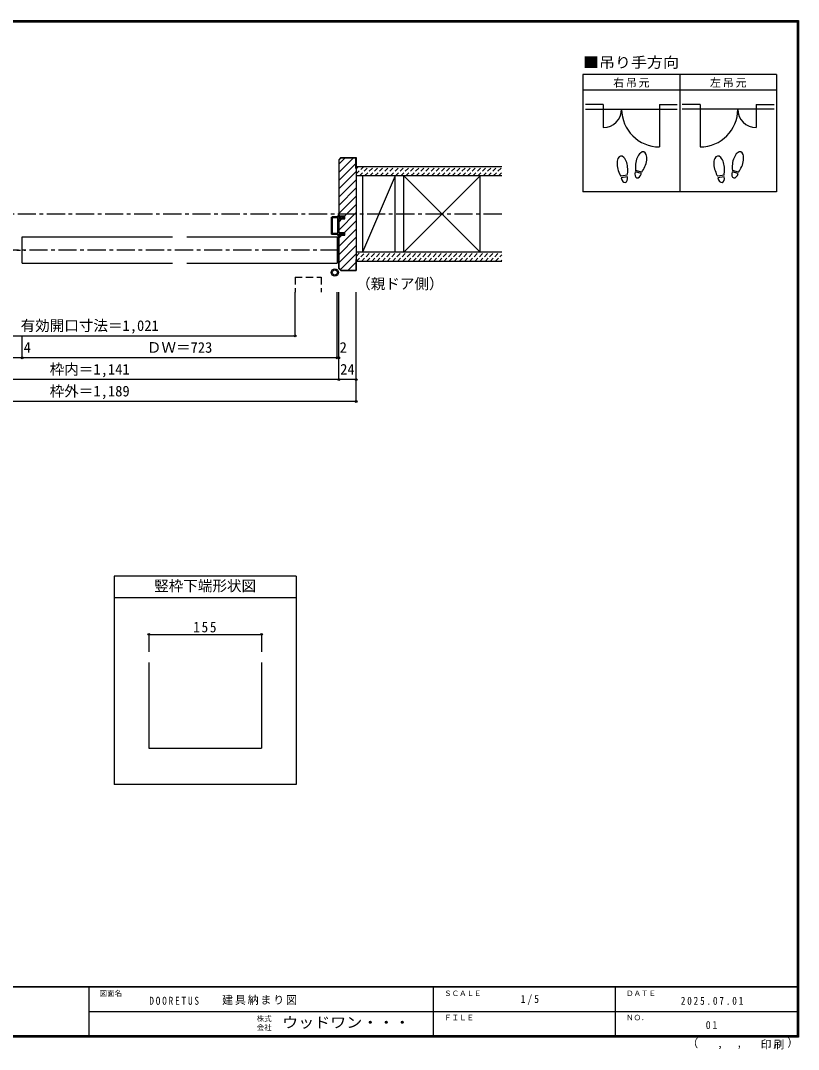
# Model space of a CAD drawing. Units: millimetres at full size, sheet at 1:5; details may follow other scales. Extents: x -973 to 977, y -718 to 696.
# Drawn here: x -92 to 977, y -718 to 696 of the extents above; entities that cross this region are included whole.
import ezdxf
from ezdxf.enums import TextEntityAlignment as Align

# ---------------------------------------------------------------- set-up
doc = ezdxf.new("R2010")
doc.units = ezdxf.units.MM
doc.header["$LTSCALE"] = 5
doc.header["$PDMODE"] = 32
doc.header["$PDSIZE"] = 2.5
for name, pattern in [('CHAIN1', [8, 5, -1, 1, -1]), ('DASHED1', [1.8, 1.2, -0.6]), ('DASHED2', [3, 2, -1])]:
    doc.linetypes.add(name, pattern=pattern)
for name, color, linetype in [('0-0_補助線', 7, 'Continuous'), ('0-1_通り芯', 4, 'CHAIN1'), ('0-2_柱', 3, 'Continuous'), ('0-3_仕上げ', 2, 'Continuous'), ('0-4_枠', 3, 'Continuous'), ('0-6_扉', 6, 'Continuous'), ('0-7_金物', 7, 'Continuous'), ('0-8_戸当り', 3, 'Continuous'), ('0-A_文字', 3, 'Continuous'), ('0-B_寸法', 4, 'Continuous'), ('0-C_ハッチ', 4, 'DASHED1'), ('F-0_補助線', 7, 'Continuous'), ('F-1_枠', 6, 'Continuous'), ('F-A_文字', 7, 'Continuous')]:
    doc.layers.add(name, color=color, linetype=linetype)
doc.styles.add('ＭＳ ゴシック', font='')
doc.styles.get('ＭＳ ゴシック').set_extended_font_data('MS Gothic')

# ---------------------------------------------------------------- blocks, each defined once
blk = doc.blocks.new('01')
at = {"layer": '0-0_補助線'}
for p, q in [((-14.5, 0.346), (-14.5, -0.449)), ((-14.3, 0.346), (-14.3, -0.449)), ((-12.045, -0.049), (-14.178, 0.444)), ((-12, 0.146), (-14.133, 0.639)), ((-11.475, 5.146), (-12.298, 4.504)), ((-12.175, 4.146), (-11.475, 4.146)), ((-12.045, -0.049), (-11.993, 0.145)), ((-11.475, 0.146), (-12, 0.146)), ((-11.475, 7.146), (-11.475, 5.146)), ((-11.475, 4.146), (-11.475, 0.146)), ((-10.68, 7.55), (-9.257, 6.508)), ((-9.375, 6.146), (-10.075, 6.146)), ((-10.075, 3.146), (-10.075, 6.146)), ((-10.075, 3.146), (-9.252, 2.504)), ((-9.375, 2.146), (-10.075, 2.146)), ((-10.075, 0.146), (-10.075, 2.146)), ((-10.075, 0.146), (10.075, 0.146)), ((10.075, 3.146), (9.252, 2.504)), ((10.68, 7.55), (9.257, 6.508)), ((9.375, 6.146), (10.075, 6.146)), ((9.375, 2.146), (10.075, 2.146)), ((10.075, 3.146), (10.075, 6.146)), ((10.075, 0.146), (10.075, 2.146)), ((11.475, 7.146), (11.475, 5.146)), ((11.475, 5.146), (12.298, 4.504)), ((12.175, 4.146), (11.475, 4.146)), ((11.475, 4.146), (11.475, 0.146)), ((11.475, 0.146), (12, 0.146)), ((12.045, -0.049), (11.993, 0.145)), ((12, 0.146), (14.133, 0.639)), ((12.045, -0.049), (14.178, 0.444)), ((14.3, 0.346), (14.3, -0.449)), ((14.5, 0.346), (14.5, -0.449)), ((-14.265, -0.741), (-12.235, -1.196)), ((-14.222, -0.546), (-12.191, -1.001)), ((-12, -1.488), (-12, -8.854)), ((-11.8, -1.488), (-11.8, -8.854)), ((-11, -9.654), (11, -9.654)), ((11, -9.854), (-11, -9.854)), ((-10.6, -1.554), (-10.6, -8.154)), ((-10.3, -1.254), (10.3, -1.254)), ((-10.3, -8.454), (10.3, -8.454)), ((10.6, -1.554), (10.6, -8.154)), ((11.8, -1.488), (11.8, -8.854)), ((12, -1.488), (12, -8.854)), ((14.222, -0.546), (12.191, -1.001)), ((14.265, -0.741), (12.235, -1.196))]:
    blk.add_line(p, q, dxfattribs=at)
for centre, radius, start, end in [((-14.2, 0.346), 0.3, 77.00048, 180), ((-14.2, 0.346), 0.1, 77.00048, 180), ((-12.175, 4.346), 0.2, 127.96957, 270), ((-10.975, 7.146), 0.5, 53.78053, 180), ((-9.375, 6.346), 0.2, 270, 53.78053), ((-9.375, 2.346), 0.2, 270, 52.03043), ((9.375, 6.346), 0.2, 126.21947, 270), ((9.375, 2.346), 0.2, 127.96957, 270), ((10.975, 7.146), 0.5, 0, 126.21947), ((12.175, 4.346), 0.2, 270, 52.03043), ((14.2, 0.346), 0.3, 0, 102.99952), ((14.2, 0.346), 0.1, 0, 102.99952), ((-14.2, -0.449), 0.3, 180, 257.3929), ((-14.2, -0.449), 0.1, 180, 257.3929), ((-12.3, -1.488), 0.3, 0, 76.0718), ((-12.3, -1.488), 0.5, 0, 76.0718), ((-11, -8.854), 1, 180, 270), ((-11, -8.854), 0.8, 180, 270), ((-10.3, -1.554), 0.3, 90, 180), ((-10.3, -8.154), 0.3, 180, 270), ((10.3, -1.554), 0.3, 0, 90), ((10.3, -8.154), 0.3, 270, 0), ((11, -8.854), 1, 270, 0), ((11, -8.854), 0.8, 270, 0), ((12.3, -1.488), 0.5, 103.9282, 180), ((12.3, -1.488), 0.3, 103.9282, 180), ((14.2, -0.449), 0.1, 282.6071, 0), ((14.2, -0.449), 0.3, 282.6071, 0)]:
    blk.add_arc(centre, radius, start, end, dxfattribs=at)

msp = doc.modelspace()

# ---------------------------------------------------------------- linework, layer by layer
at = {"layer": '0-0_補助線', "color": 4}
for p, q in [((84.153, -147.5), (239.153, -147.5)), ((84.153, -147.5), (84.153, -171.49)), ((239.153, -147.5), (239.153, -171.49))]:
    msp.add_line(p, q, dxfattribs=at)
at = {"layer": '0-0_補助線'}
for p in [(84.153, -147.5), (239.153, -147.5)]:
    msp.add_point(p, dxfattribs=at)
at = {"layer": '0-1_通り芯'}
for p, q in [((569.153, 430), (-565.847, 430)), ((345.153, 380.5), (-341.847, 380.5))]:
    msp.add_line(p, q, dxfattribs=at)
at = {"layer": '0-1_通り芯', "color": 7}
msp.add_line((-126.919, 380.5), (-85.133, 380.5), dxfattribs=at)
at = {"layer": '0-2_柱'}
for p, q in [((377.653, 482.5), (377.653, 377.5)), ((422.653, 377.5), (422.653, 482.5)), ((434.537, 377.5), (434.537, 482.5)), ((539.537, 377.5), (539.537, 482.5))]:
    msp.add_line(p, q, dxfattribs=at)
at = {"layer": '0-2_柱', "color": 7}
for p, q in [((422.653, 482.5), (377.653, 377.5)), ((434.537, 377.5), (539.537, 482.5)), ((434.537, 482.5), (539.537, 377.5))]:
    msp.add_line(p, q, dxfattribs=at)
at = {"layer": '0-3_仕上げ'}
for p, q in [((569.153, 495), (369.153, 495)), ((569.153, 482.5), (369.153, 482.5)), ((569.153, 377.5), (369.153, 377.5)), ((569.153, 365), (369.153, 365))]:
    msp.add_line(p, q, dxfattribs=at)
at = {"layer": '0-4_枠'}
for p, q in [((347.981, 507.5), (345.153, 504.672)), ((345.153, 504.672), (345.153, 427)), ((348.189, 507), (345.653, 504.464)), ((345.653, 427), (345.653, 504.464)), ((347.981, 507.5), (369.153, 507.5)), ((368.653, 507), (348.189, 507)), ((368.653, 492.5), (368.653, 507)), ((369.153, 507.5), (369.153, 352.5)), ((368.653, 492.5), (369.153, 492.5)), ((345.153, 404.7), (345.153, 423.3)), ((345.153, 423.3), (353.653, 423.3)), ((345.653, 404.7), (345.653, 423.3)), ((345.153, 404.7), (353.653, 404.7)), ((345.153, 355.328), (345.153, 401)), ((345.153, 401), (353.653, 401)), ((345.653, 355.536), (345.653, 401)), ((353.653, 401), (353.653, 404.7)), ((347.981, 352.5), (345.153, 355.328)), ((348.189, 353), (345.653, 355.536)), ((368.653, 367.5), (368.653, 353)), ((368.653, 367.5), (369.153, 367.5)), ((347.981, 352.5), (369.153, 352.5)), ((348.189, 353), (368.653, 353)), ((84.153, -186.227), (84.153, -304.007)), ((239.153, -186.227), (239.153, -304.007)), ((84.153, -304.007), (239.153, -304.007))]:
    msp.add_line(p, q, dxfattribs=at)
msp.add_lwpolyline([(353.653, 423.3), (353.653, 427), (345.153, 427)], dxfattribs=at)
at = {"layer": '0-6_扉'}
for p, q in [((-89.884, 362.5), (-89.884, 398.5)), ((-89.884, 398.5), (116.635, 398.5)), ((136.635, 398.5), (343.153, 398.5)), ((343.153, 398.5), (343.153, 362.5)), ((-89.884, 362.5), (116.635, 362.5)), ((136.635, 362.5), (343.153, 362.5))]:
    msp.add_line(p, q, dxfattribs=at)
at = {"layer": '0-6_扉', "linetype": 'DASHED2'}
msp.add_line((285.158, 343.224), (285.158, 322.5), dxfattribs=at)
msp.add_lwpolyline([(285.158, 343.224), (321.158, 343.224), (321.158, 322.5)], dxfattribs=at)
at = {"layer": '0-7_金物'}
for radius in [5, 3.5]:
    msp.add_circle((339.861, 349.672), radius, dxfattribs=at)
at = {"layer": '0-8_戸当り', "color": 2}
for p, q in [((708.639, 580.308), (684.139, 580.308)), ((708.639, 580.308), (708.639, 548.808)), ((785.639, 580.308), (810.139, 580.308)), ((785.639, 580.308), (785.639, 522.208)), ((841.639, 580.308), (817.139, 580.308)), ((841.639, 580.308), (841.639, 522.208)), ((918.639, 580.308), (943.139, 580.308)), ((918.639, 580.308), (918.639, 548.808)), ((684.139, 574.008), (810.139, 574.008)), ((943.139, 574.008), (817.139, 574.008))]:
    msp.add_line(p, q, dxfattribs=at)
at = {"layer": '0-8_戸当り'}
for p, q in [((741.457, 483.378), (732.811, 481.853)), ((741.822, 481.31), (733.175, 479.785)), ((760.924, 485.706), (752.444, 487.978)), ((761.468, 487.735), (752.987, 490.007)), ((874.457, 483.378), (865.811, 481.853)), ((874.822, 481.31), (866.175, 479.785)), ((893.924, 485.706), (885.444, 487.978)), ((894.468, 487.735), (885.987, 490.007))]:
    msp.add_line(p, q, dxfattribs=at)
at = {"layer": '0-8_戸当り', "color": 2}
for centre, radius, start, end in [((708.639, 574.008), 25.2, 270, 0), ((785.639, 574.008), 51.8, 180, 270), ((841.639, 574.008), 51.8, 270, 0), ((918.639, 574.008), 25.2, 180, 270)]:
    msp.add_arc(centre, radius, start, end, dxfattribs=at)
at = {"layer": '0-8_戸当り'}
for centre, major_axis, ratio, start_param, end_param in [((734.795, 495.877), (-2.445, 13.867), 0.5, 4.34059143, 8.22577918), ((760.713, 501.878), (3.644, 13.601), 0.5, 4.34059143, 8.22577918), ((867.795, 495.877), (-2.445, 13.867), 0.5, 4.34059143, 8.22577918), ((893.713, 501.878), (3.644, 13.601), 0.5, 4.34059143, 8.22577918), ((760.609, 501.489), (4.416, 16.48), 0.4, 1.85063327, 2.44287679), ((760.609, 501.489), (4.416, 16.48), 0.4, 3.84030852, 4.43255203), ((893.609, 501.489), (4.416, 16.48), 0.4, 1.85063327, 2.44287679), ((893.609, 501.489), (4.416, 16.48), 0.4, 3.84030852, 4.43255203), ((734.865, 495.481), (-2.963, 16.802), 0.4, 1.85063327, 2.44287679), ((737.498, 480.548), (-1.27, 7.205), 0.6, 1.57079633, 4.71238898), ((734.865, 495.481), (-2.963, 16.802), 0.4, 3.84030852, 4.43255203), ((756.684, 486.842), (1.894, 7.067), 0.6, 1.57079633, 4.71238898), ((867.865, 495.481), (-2.963, 16.802), 0.4, 1.85063327, 2.44287679), ((870.498, 480.548), (-1.27, 7.205), 0.6, 1.57079633, 4.71238898), ((867.865, 495.481), (-2.963, 16.802), 0.4, 3.84030852, 4.43255203), ((889.684, 486.842), (1.894, 7.067), 0.6, 1.57079633, 4.71238898)]:
    msp.add_ellipse(centre, major_axis=major_axis, ratio=ratio, start_param=start_param, end_param=end_param, dxfattribs=at)
at = {"layer": '0-A_文字'}
for p, q in [((680.639, 621.667), (680.639, 460.667)), ((946.639, 621.667), (680.639, 621.667)), ((813.639, 621.667), (813.639, 460.667)), ((680.639, 600.667), (946.639, 600.667)), ((286.653, -67.5), (36.653, -67.5)), ((36.653, -67.5), (36.653, -354.007)), ((286.653, -67.5), (286.653, -354.007)), ((286.653, -97.5), (36.653, -97.5)), ((286.653, -354.007), (36.653, -354.007))]:
    msp.add_line(p, q, dxfattribs=at)
msp.add_lwpolyline([(946.639, 621.667), (946.639, 460.667), (680.639, 460.667)], dxfattribs=at)
at = {"layer": '0-B_寸法'}
for p, q in [((285.158, 262.5), (285.158, 322.5)), ((343.153, 232.5), (343.153, 322.5)), ((345.153, 202.5), (345.153, 322.5)), ((369.153, 172.5), (369.153, 322.5)), ((-281.852, 262.5), (285.158, 262.5)), ((-89.884, 232.5), (-89.884, 262.5)), ((345.153, 232.5), (-341.847, 232.5)), ((369.153, 202.5), (-365.847, 202.5)), ((369.153, 172.5), (-365.847, 172.5))]:
    msp.add_line(p, q, dxfattribs=at)
at = {"layer": '0-B_寸法', "color": 7}
for p in [(285.158, 262.5), (-89.884, 232.5), (343.153, 232.5), (345.153, 232.5), (345.153, 202.5), (369.153, 202.5), (369.153, 172.5)]:
    msp.add_point(p, dxfattribs=at)
at = {"layer": '0-C_ハッチ', "linetype": 'Continuous'}
for p, q in [((353.673, 507), (345.653, 498.98)), ((364.986, 507), (345.653, 487.666)), ((368.653, 499.353), (345.653, 476.353)), ((369.153, 488.539), (345.653, 465.039)), ((369.153, 477.225), (345.653, 453.725)), ((369.153, 465.912), (345.653, 442.412)), ((369.153, 454.598), (345.653, 431.098)), ((369.153, 443.284), (352.869, 427)), ((369.153, 431.97), (345.653, 408.47)), ((349.169, 423.3), (345.653, 419.784)), ((369.153, 420.657), (353.196, 404.7)), ((369.153, 409.343), (345.653, 385.843)), ((349.496, 401), (345.653, 397.157)), ((369.153, 398.029), (345.653, 374.529)), ((369.153, 386.716), (345.653, 363.216)), ((369.153, 375.402), (347.47, 353.719)), ((368.653, 363.588), (358.065, 353))]:
    msp.add_line(p, q, dxfattribs=at)
at = {"layer": '0-C_ハッチ'}
for p, q in [((369.153, 492.101), (372.052, 495)), ((369.153, 485.03), (379.123, 495)), ((373.694, 482.5), (386.194, 495)), ((380.765, 482.5), (393.265, 495)), ((387.836, 482.5), (400.336, 495)), ((394.908, 482.5), (407.408, 495)), ((401.979, 482.5), (414.479, 495)), ((409.05, 482.5), (421.55, 495)), ((416.121, 482.5), (428.621, 495)), ((423.192, 482.5), (435.692, 495)), ((430.263, 482.5), (442.763, 495)), ((437.334, 482.5), (449.834, 495)), ((444.405, 482.5), (456.905, 495)), ((458.547, 482.5), (471.047, 495)), ((465.618, 482.5), (478.118, 495)), ((472.689, 482.5), (485.189, 495)), ((479.76, 482.5), (492.26, 495)), ((486.831, 482.5), (499.331, 495)), ((493.902, 482.5), (506.402, 495)), ((500.974, 482.5), (513.474, 495)), ((508.045, 482.5), (520.545, 495)), ((515.116, 482.5), (527.616, 495)), ((522.187, 482.5), (534.687, 495)), ((529.258, 482.5), (541.758, 495)), ((536.329, 482.5), (548.829, 495)), ((543.4, 482.5), (555.9, 495)), ((550.471, 482.5), (562.971, 495)), ((451.476, 482.5), (462.318, 493.341)), ((557.542, 482.5), (569.153, 494.111)), ((564.613, 482.5), (569.153, 487.04)), ((369.153, 371.893), (374.76, 377.5)), ((369.242, 364.911), (381.831, 377.5)), ((376.402, 365), (388.902, 377.5)), ((383.474, 365), (395.974, 377.5)), ((390.545, 365), (403.045, 377.5)), ((397.616, 365), (410.116, 377.5)), ((404.687, 365), (417.187, 377.5)), ((411.758, 365), (424.258, 377.5)), ((418.829, 365), (431.329, 377.5)), ((425.9, 365), (438.4, 377.5)), ((432.971, 365), (445.471, 377.5)), ((440.042, 365), (452.542, 377.5)), ((447.113, 365), (459.613, 377.5)), ((454.184, 365), (466.684, 377.5)), ((461.255, 365), (473.755, 377.5)), ((468.326, 365), (480.826, 377.5)), ((475.397, 365), (487.897, 377.5)), ((482.469, 365), (494.969, 377.5)), ((489.54, 365), (502.04, 377.5)), ((496.611, 365), (509.111, 377.5)), ((503.682, 365), (516.182, 377.5)), ((510.753, 365), (523.253, 377.5)), ((517.824, 365), (530.324, 377.5)), ((524.895, 365), (537.395, 377.5)), ((531.966, 365), (544.466, 377.5)), ((539.037, 365), (551.537, 377.5)), ((546.108, 365), (558.608, 377.5)), ((553.179, 365), (565.679, 377.5)), ((560.25, 365), (569.153, 373.903)), ((567.321, 365), (569.153, 366.832))]:
    msp.add_line(p, q, dxfattribs=at)
at = {"layer": 'F-1_枠'}
for p, q in [((-973.347, 695.833), (976.653, 695.833)), ((-973.347, 695), (976.653, 695)), ((-973.347, 694.167), (976.653, 694.167)), ((974.986, 695.833), (974.986, -700.833)), ((975.82, 695.833), (975.82, -700.833)), ((976.653, 695.833), (976.653, -700.833)), ((976.653, -631.667), (-973.347, -631.667)), ((976.653, -632.5), (-973.347, -632.5)), ((1.653, -632.5), (1.653, -699.167)), ((474.986, -632.5), (474.986, -699.167)), ((724.986, -632.5), (724.986, -699.167)), ((1.653, -665.833), (974.986, -665.834)), ((976.653, -699.167), (-973.347, -699.167)), ((976.653, -700), (-973.347, -700)), ((976.653, -700.833), (-973.347, -700.833))]:
    msp.add_line(p, q, dxfattribs=at)

# ---------------------------------------------------------------- block references
at = {"layer": '0-7_金物', "xscale": -1, "rotation": 270}
msp.add_blockref('01', (345.007, 414), dxfattribs=at)

# ---------------------------------------------------------------- texts
at = {"layer": '0-0_補助線', "insert": (145.403, -145), "char_height": 14.66, "attachment_point": 7, "style": 'ＭＳ ゴシック'}
msp.add_mtext('\\T1.27;\\W0.9;155', dxfattribs=at)
at = {"layer": '0-A_文字', "color": 7, "style": 'ＭＳ ゴシック', "width": 1.1}
msp.add_text('■吊り手方向', height=14.66, dxfattribs=at).set_placement((680.639, 626.667), align=Align.BOTTOM_LEFT)
at = {"layer": '0-A_文字', "color": 7, "style": 'ＭＳ ゴシック'}
for s, p in [('（親ドア側）', (369.153, 322.5)), ('竪枠下端形状図', (91.653, -92.5))]:
    msp.add_text(s, height=14.66, dxfattribs=at).set_placement(p, align=Align.BOTTOM_LEFT)
at = {"layer": '0-A_文字', "color": 7, "char_height": 11, "attachment_point": 7, "style": 'ＭＳ ゴシック'}
for s, insert in [('\\T1.17;右吊元', (722.139, 603.667)), ('\\T1.17;左吊元', (855.262, 603.667))]:
    msp.add_mtext(s, dxfattribs=dict(at, insert=insert))
at = {"layer": '0-B_寸法', "color": 7, "style": 'ＭＳ ゴシック'}
for s, p in [('有効開口寸法＝1,021', (-91.847, 265)), ('4', (-87.65, 235)), ('ＤＷ＝723', (81.635, 235)), ('2', (346.372, 235)), ('枠内＝1,141', (-51.847, 205)), ('24', (347.153, 205)), ('枠外＝1,189', (-51.847, 175))]:
    msp.add_text(s, height=14.66, dxfattribs=at).set_placement(p, align=Align.BOTTOM_LEFT)
at = {"layer": 'F-0_補助線', "char_height": 11, "attachment_point": 7, "style": 'ＭＳ ゴシック'}
for s, insert in [('\\T1.39;\\W0.85;DOORETUS', (84.986, -656.667)), ('\\T1.17;建具納まり図', (184.986, -656.667))]:
    msp.add_mtext(s, dxfattribs=dict(at, insert=insert))
at = {"layer": 'F-A_文字', "style": 'ＭＳ ゴシック'}
for s, height, p in [('図面名', 7.331, (16.653, -646.667)), ('ＳＣＡＬＥ', 7.331, (489.986, -646.667)), ('ＤＡＴＥ', 7.331, (739.986, -646.667)), ('株式', 7.331, (232.486, -681.5)), ('ＦＩＬＥ', 7.331, (489.986, -680)), ('ＮＯ．', 7.331, (739.986, -680.001)), ('会社', 7.331, (232.486, -693.5)), ('（', 11, (823.992, -718.052)), ('）', 11, (961.387, -717.355)), (',', 11, (865.199, -718.052)), (',', 11, (891.686, -717.588))]:
    msp.add_text(s, height=height, dxfattribs=at).set_placement(p, align=Align.BOTTOM_LEFT)
at = {"layer": 'F-A_文字', "style": 'ＭＳ ゴシック', "width": 1.1}
msp.add_text('ウッドワン・・・', height=14.66, dxfattribs=at).set_placement((267.486, -692.5), align=Align.BOTTOM_LEFT)
at = {"layer": 'F-A_文字', "char_height": 11, "attachment_point": 7, "style": 'ＭＳ ゴシック'}
for s, insert in [('\\T1.38;\\W0.9;1/5', (594.986, -656.667)), ('\\T1.39;\\W0.85;2025.07.01', (814.986, -656.667)), ('\\T1.36;\\W0.9;01', (849.361, -690.001)), ('\\T1.17;印刷', (924.678, -717.82))]:
    msp.add_mtext(s, dxfattribs=dict(at, insert=insert))

doc.saveas('drawing.dxf')
